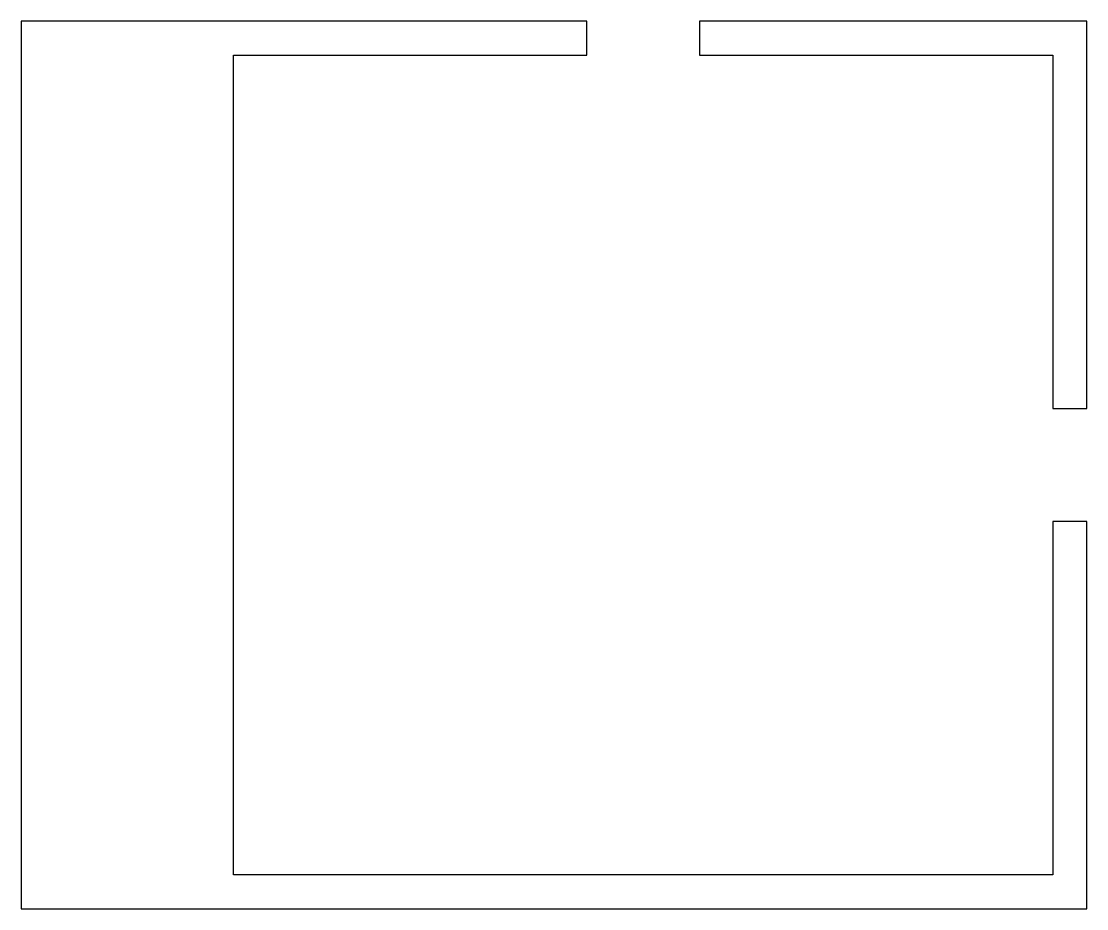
# Model space of a CAD drawing. Header units: metres. Extents: x -27.6 to 19.6, y -19.6 to 19.6.
import ezdxf

# ---------------------------------------------------------------- set-up
doc = ezdxf.new("R2010")
doc.units = ezdxf.units.M

msp = doc.modelspace()

# ---------------------------------------------------------------- linework, layer by layer
for p, q in [((-2.5, 19.65), (-27.55, 19.65)), ((-27.55, 19.65), (-27.55, -19.65)), ((-2.5, 18.15), (-2.5, 19.65)), ((19.65, 19.65), (2.5, 19.65)), ((2.5, 19.65), (2.5, 18.15)), ((19.65, 2.5), (19.65, 19.65)), ((-18.15, -18.15), (-18.15, 18.15)), ((-18.15, 18.15), (-2.5, 18.15)), ((2.5, 18.15), (18.15, 18.15)), ((18.15, 18.15), (18.15, 2.5)), ((18.15, 2.5), (19.65, 2.5)), ((19.65, -2.5), (18.15, -2.5)), ((18.15, -2.5), (18.15, -18.15)), ((19.65, -19.65), (19.65, -2.5)), ((18.15, -18.15), (-18.15, -18.15)), ((-27.55, -19.65), (19.65, -19.65))]:
    msp.add_line(p, q)

doc.saveas('drawing.dxf')
